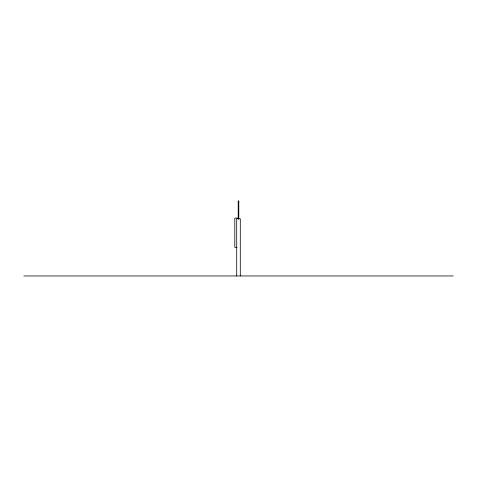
<?xml version="1.0" encoding="UTF-8"?>
<svg xmlns="http://www.w3.org/2000/svg" width="477" height="477" viewBox="0 0 477 477"><rect width="100%" height="100%" fill="white"/><g stroke="black" fill="none" stroke-linecap="round" stroke-linejoin="round"><path stroke-width="0.72" d="M238.214 201.05L238.786 201.05M238.5 218.102L234.803 218.102L234.803 247.336L237.021 247.336M23.85 275.956L453.15 275.956M240.289 275.956L240.289 218.716L236.711 218.716L236.711 275.956M238.798 201.044L238.798 219.181M238.202 201.044L238.202 219.181"/></g></svg>
